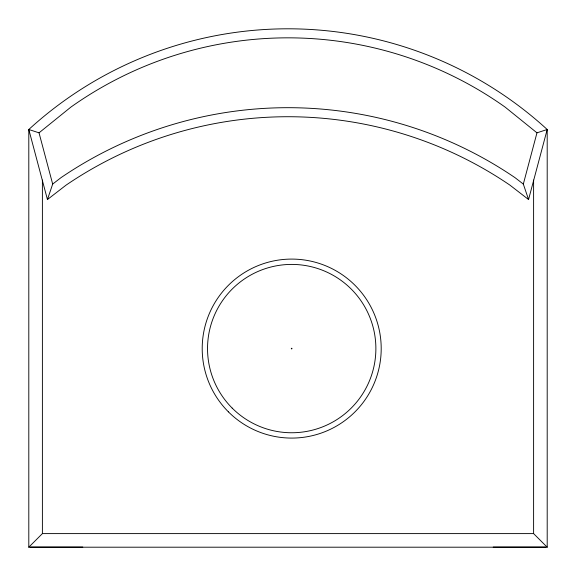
<?xml version="1.0" encoding="UTF-8"?>
<svg xmlns="http://www.w3.org/2000/svg" width="576" height="576" viewBox="0 0 576 576"><rect width="100%" height="100%" fill="white"/><g stroke="black" fill="none" stroke-linecap="round" stroke-linejoin="round"><path stroke-width="0.86" d="M528.559 199.534L523.325 184.082L536.969 132.833L547.2 129.492L547.2 547.2L28.8 547.2L28.8 129.492A383.969 383.969 0 0 1 547.2 129.492L528.559 199.534L509.918 185.126A394.2 394.2 0 0 0 66.082 185.126L47.441 199.534L28.8 129.492L39.031 132.833L52.675 184.082L47.441 199.534M28.8 547.2L42.394 533.606L533.606 533.606L547.2 547.2M39.031 132.833L70.906 107.086A374.926 374.926 0 0 1 505.094 107.086L536.969 132.833M52.675 184.082L60.998 177.653A403.243 403.243 0 0 1 515.002 177.653L523.325 184.082M30.6 547.092L82.8 547.092M493.2 547.092L545.4 547.092M533.606 180.065L533.606 533.606M42.394 180.065L42.394 533.606M291.319 348.48C291.809 350.006 292.507 347.407 291.319 348.48M228.42 411.869A89.496 89.496 0 0 0 378.151 371.75A89.496 89.496 0 0 0 268.538 262.138A89.496 89.496 0 0 0 228.42 411.869M232.186 408.103A84.175 84.175 0 0 0 373.01 370.368A84.175 84.175 0 0 0 269.921 267.278A84.175 84.175 0 0 0 232.186 408.103"/></g></svg>
